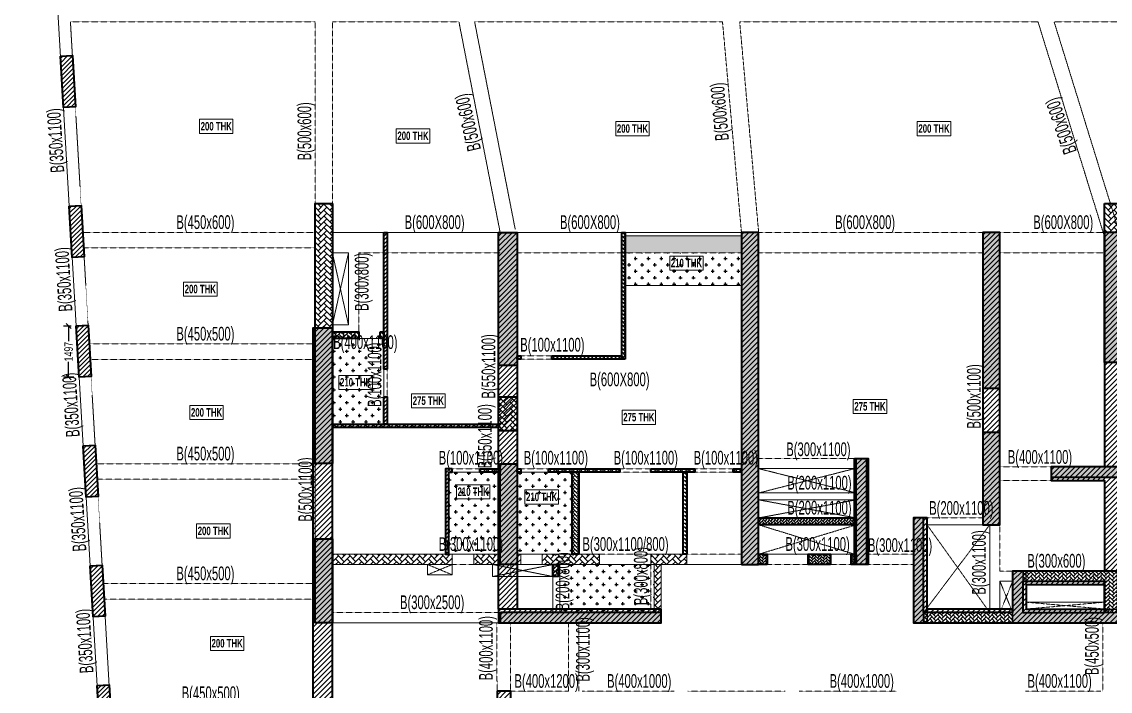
# Model space of a CAD drawing. Header units: millimetres. Extents: x 8 to 196387, y 9 to 58792.
# Drawn here: x 348 to 32142, y 19602 to 39153 of the extents above; entities that cross this region are included whole.
import ezdxf

# ---------------------------------------------------------------- set-up
doc = ezdxf.new("R2010")
doc.units = ezdxf.units.MM
doc.linetypes.add('HIDDEN', pattern=[0.375, 0.25, -0.125])
for name, color, linetype, lineweight in [('A-FLOR-IDEN', 11, 'Continuous', 9), ('A-HIDD-ABVE', 8, 'HIDDEN', 20), ('S-BEAM', 7, 'Continuous', 18), ('S-BEAM-IDEN', 2, 'Continuous', 9), ('S-COL HATCH', 9, 'Continuous', 0), ('S-COLS', 5, 'Continuous', 35)]:
    doc.layers.add(name, color=color, linetype=linetype, lineweight=lineweight)
for name, color, linetype in [('changes', 7, 'Continuous'), ('S-CUTOUT', 1, 'Continuous'), ('SUNK SLAB', 8, 'Continuous')]:
    doc.layers.add(name, color=color, linetype=linetype)
doc.styles.add('SOBHA', font='swisscl.ttf')
doc.styles.add('Swis721 LtCn BT', font='swisscl.ttf', dxfattribs={"width": 0.9, "height": 233.355162})
doc.styles.add('Swis721 LtCn BT_B', font='', dxfattribs={"width": 0.9, "height": 246.918336})
doc.styles.get('Swis721 LtCn BT_B').set_extended_font_data('Swis721 LtCn BT', bold=True)
doc.dimstyles.new('S-100', dxfattribs={"dimscale": 100, "dimtxt": 2.5, "dimasz": 1.5, "dimexe": 1.5, "dimexo": 1.5, "dimgap": 0.1, "dimtad": 0, "dimdec": 0, "dimrnd": 0.0005, "dimzin": 0, "dimdsep": 46, "dimtxsty": 'SOBHA', "dimblk": 'OBLIQUE', "dimcen": 0.09, "dimclrd": 8, "dimclre": 8, "dimclrt": 6, "dimadec": 0, "dimazin": 0, "dimtfac": 1, "dimtdec": 0, "dimtofl": 0, "dimtmove": 0, "dimatfit": 3, "dimfxl": 1.5, "dimfxlon": 1, "dimtolj": 1, "dimtzin": 0, "dimlwd": -1, "dimlwe": -1, "dimarcsym": 0})
pattern_1 = [(45, (-31699446.87, 20890861.25), (-75.1300955, 75.1300955), [])]
pattern_2 = [(45, (-31802317.5, 20729084.55), (0, 169.7056275), [360, -120]), (135, (-31802232.65, 20729169.4), (1e-14, 169.7056275), [360, -120])]
pattern_3 = [(45, (-31802317.5, 20729084.55), (0, 113.13708499), [240, -80]), (135, (-31802260.93, 20729141.12), (9e-15, 113.13708499), [240, -80])]
pattern_4 = [(45, (-31235527.81, 20855355.09), (-66.29126074, 66.29126074), [])]
pattern_5 = [(0, (-31345267.23, 21127966.69), (187.5, 187.5), [93.75, -281.25]), (90, (-31345220.35, 21127919.81), (-187.5, 187.5), [93.75, -281.25])]
pattern_6 = [(45, (-31785600.74, 20745886.06), (0, 113.13708499), [240, -80]), (135, (-31785544.17, 20745942.63), (9e-15, 113.13708499), [240, -80])]

# ---------------------------------------------------------------- blocks, each defined once
blk = doc.blocks.new('A$Cd226b1b4')
at = {"layer": 'S-COL HATCH', "transparency": 33554687}
h = blk.add_hatch(dxfattribs=at)
h.set_pattern_fill('ANSI31', color=256, scale=850)
h.set_pattern_definition(pattern_1)
h.paths.add_polyline_path([(5425, 10925), (5425, 10525), (10175, 10525), (10175, 10925)])
h.paths.add_polyline_path([(5425, 10925), (5975, 10925), (5975, 21925), (5425, 21925)])
h = blk.add_hatch(dxfattribs=at)
h.set_pattern_fill('ANSI31', color=256, scale=850)
h.set_pattern_definition(pattern_1)
h.paths.add_polyline_path([(12525, 12225), (13025, 12225), (13025, 21925), (12525, 21925)])
h = blk.add_hatch(dxfattribs=at)
h.set_pattern_fill('ANSI31', color=256, scale=850)
h.set_pattern_definition(pattern_1)
h.paths.add_polyline_path([(19575, 13385), (20075, 13385), (20075, 21925), (19575, 21925)])
h = blk.add_hatch(dxfattribs=at)
h.set_pattern_fill('ANSI31', color=256, scale=850)
h.set_pattern_definition(pattern_1)
h.paths.add_polyline_path([(23525, 21925), (23125, 21925), (23125, 15075), (21575, 15075), (21575, 14675), (23125, 14675), (23125, 12035), (23525, 12035)])
h = blk.add_hatch(dxfattribs=at)
h.set_pattern_fill('ANSI31', color=256, scale=850)
h.set_pattern_definition(pattern_1)
h.paths.add_polyline_path([(5785, 7625), (5785, 8525), (5385, 8525), (5385, 8025), (575, 8025), (575, 19125), (0, 19129), (0, 7625)])
h = blk.add_hatch(dxfattribs=at)
h.set_pattern_fill('ANSI31', color=256, scale=850)
h.set_pattern_definition(pattern_1)
h.paths.add_polyline_path([(15825, 12225), (16225, 12225), (16225, 15325), (15825, 15325)])
h = blk.add_hatch(dxfattribs=at)
h.set_pattern_fill('ANSI31', color=256, scale=850)
h.set_pattern_definition(pattern_1)
h.paths.add_polyline_path([(17945, 13585), (17545, 13585), (17545, 10525), (17945, 10525), (17945, 10925)])
h = blk.add_hatch(dxfattribs=at)
h.set_pattern_fill('ANSI31', color=256, scale=850)
h.set_pattern_definition(pattern_1)
h.paths.add_polyline_path([(23525, 10525), (23525, 10925), (23125, 10925), (20845, 10925), (20845, 11635), (20845, 12035), (20445, 12035), (20445, 10925), (20445, 10525)])
h = blk.add_hatch(dxfattribs=at)
h.set_pattern_fill('ANSI31', color=256, scale=850)
h.set_pattern_definition([(45, (-31791544.17, 20890558.58), (-75.1300955, 75.1300955), [])])
h.paths.add_polyline_path([(20845, 11734), (23125, 11734), (23125, 11634), (20845, 11634)])
h = blk.add_hatch(dxfattribs=at)
h.set_pattern_fill('ANSI31', color=256, scale=850)
h.set_pattern_definition([(45, (-31794444.17, 20889749.36), (-75.1300955, 75.1300955), [])])
h.paths.add_polyline_path([(17945, 10925), (20445, 10925), (20445, 10824), (17945, 10824)])
at = {"layer": 'changes'}
for p, q in [((20845, 11635), (20845, 12035)), ((23125, 12035), (23525, 12035)), ((17945, 10925), (17945, 10525)), ((20445, 10925), (20445, 10525)), ((23125, 10925), (23525, 10925))]:
    blk.add_line(p, q, dxfattribs=at)
at = {"layer": 'S-COLS', "elevation": 0}
for points in [[(5425, 10925), (5425, 21925), (5975, 21925), (5975, 10925), (5425, 10925)], [(23525, 10525), (23525, 21925), (23125, 21925), (23125, 15075), (21575, 15075), (21575, 14675), (23125, 14675), (23125, 12035), (20445, 12035), (20445, 10925), (17945, 10925), (17945, 13585), (17545, 13585), (17545, 10525), (23525, 10525)]]:
    blk.add_lwpolyline(points, dxfattribs=at)
for points in [[(12525, 12225), (13025, 12225), (13025, 21925), (12525, 21925)], [(19575, 13385), (20075, 13385), (20075, 21925), (19575, 21925)], [(0, 7629), (5785, 7625), (5785, 8525), (5385, 8525), (5385, 8025), (575, 8025), (575, 19125), (0, 19129)], [(15825, 15325), (16225, 15325), (16225, 12225), (15825, 12225)], [(23125, 11635), (20845, 11635), (20845, 10925), (23125, 10925)], [(10175, 10925), (5425, 10925), (5425, 10525), (10175, 10525)]]:
    blk.add_lwpolyline(points, close=True, dxfattribs=at)
blk = doc.blocks.new('A$Cbe320e20')
at = {"layer": 'S-COL HATCH'}
h = blk.add_hatch(dxfattribs=at)
h.set_pattern_fill('AR-HBONE', color=256, scale=30)
h.set_pattern_definition(pattern_2)
h.paths.add_polyline_path([(-7796, 17040), (-7296, 17040), (-7296, 13401), (-7796, 13401)])
h = blk.add_hatch(dxfattribs=at)
h.set_pattern_fill('AR-HBONE', color=256, scale=30)
h.set_pattern_definition(pattern_2)
h.paths.add_polyline_path([(15654, 17040), (15254, 17040), (15254, 16206), (15254, 16206), (15654, 16206)])
at = {"layer": 'S-COL HATCH', "transparency": 33554687}
h = blk.add_hatch(color=256, dxfattribs=at)
h.dxf.hatch_style = 1
h.paths.add_polyline_path([(-1896, 16200), (-2446, 16200), (-2446, 12310), (-1896, 12310)])
h = blk.add_hatch(color=256, dxfattribs=at)
h.dxf.hatch_style = 1
h.paths.add_polyline_path([(4654, 6500), (5154, 6500), (5154, 16200), (4654, 16200)])
h = blk.add_hatch(color=256, dxfattribs=at)
h.dxf.hatch_style = 1
h.paths.add_polyline_path([(11704, 11650), (12204, 11650), (12204, 16200), (11704, 16200)])
h = blk.add_hatch(color=256, dxfattribs=at)
h.dxf.hatch_style = 1
h.paths.add_polyline_path([(15254, 16206), (15654, 16206), (15654, 12400), (15254, 12400)])
h = blk.add_hatch(color=256, dxfattribs=at)
h.dxf.hatch_style = 1
h.paths.add_polyline_path([(-7296, 13401), (-7796, 13401), (-7796, 9451), (-7296, 9451)])
at = {"layer": 'S-COL HATCH'}
h = blk.add_hatch(dxfattribs=at)
h.set_pattern_fill('AR-HBONE', color=256, scale=30)
h.set_pattern_definition(pattern_2)
h.paths.add_polyline_path([(-1896, 11400), (-2446, 11400), (-2446, 10410), (-1896, 10410)])
at = {"layer": 'S-COL HATCH', "transparency": 33554687}
h = blk.add_hatch(color=256, dxfattribs=at)
h.dxf.hatch_style = 1
h.paths.add_polyline_path([(12204, 10360), (11704, 10360), (11704, 7660), (12204, 7660)])
h = blk.add_hatch(color=256, dxfattribs=at)
h.dxf.hatch_style = 1
h.paths.add_polyline_path([(8304, 6500), (8304, 9600), (8004, 9600), (8004, 6500)])
h = blk.add_hatch(color=256, dxfattribs=at)
h.dxf.hatch_style = 1
h.paths.add_polyline_path([(-1896, 9200), (-1896, 9200), (-1896, 9300), (-1896, 9440), (-2396, 9440), (-2396, 6500), (-1896, 6500)])
h = blk.add_hatch(color=256, dxfattribs=at)
h.dxf.hatch_style = 1
h.paths.add_polyline_path([(15654, 9350), (13704, 9350), (13704, 9050), (15654, 9050)])
at = {"layer": 'S-COL HATCH'}
h = blk.add_hatch(dxfattribs=at)
h.set_pattern_fill('AR-HBONE', color=256, scale=15)
h.set_pattern_definition([(45, (-31365336.03, 20949949.553), (0, 84.85281374), [180, -60]), (135, (-31365293.6, 20949991.98), (7e-15, 84.85281374), [180, -60])])
h.paths.add_polyline_path([(5154, 7860), (5154, 7660), (8004, 7660), (8004, 7860)])
at = {"layer": 'S-COL HATCH', "transparency": 33554687}
h = blk.add_hatch(color=256, dxfattribs=at)
h.dxf.hatch_style = 1
h.paths.add_polyline_path([(9974, 7860), (9674, 7860), (9674, 4800), (9974, 4800), (9974, 5100)])
h = blk.add_hatch(color=256, dxfattribs=at)
h.dxf.hatch_style = 1
h.paths.add_polyline_path([(-7796, 4800), (-7296, 4800), (-7296, 7251), (-7796, 7251)])
at = {"layer": 'S-COL HATCH'}
h = blk.add_hatch(dxfattribs=at)
h.set_pattern_fill('AR-HBONE', color=256, scale=30)
h.set_pattern_definition(pattern_2)
h.paths.add_polyline_path([(-3786, 6799), (-7294, 6799), (-7294, 6501), (-3786, 6501)])
h = blk.add_hatch(dxfattribs=at)
h.set_pattern_fill('AR-HBONE', color=256, scale=30)
h.set_pattern_definition(pattern_2)
h.paths.add_polyline_path([(-2396, 6799), (-3166, 6799), (-3166, 6499), (-2615, 6499), (-2615, 6500), (-2396, 6500)])
h = blk.add_hatch(dxfattribs=at)
h.set_pattern_fill('AR-HBONE', color=256, scale=30)
h.set_pattern_definition(pattern_2)
h.paths.add_polyline_path([(-1795, 6800), (-1896, 6800), (-1896, 6500), (-1795, 6500)])
h = blk.add_hatch(dxfattribs=at)
h.set_pattern_fill('AR-HBONE', color=256, scale=30)
h.set_pattern_definition(pattern_2)
h.paths.add_polyline_path([(504, 6800), (-1165, 6800), (-1165, 6500), (504, 6500)])
h = blk.add_hatch(dxfattribs=at)
h.set_pattern_fill('AR-HBONE', color=256, scale=30)
h.set_pattern_definition(pattern_2)
h.paths.add_polyline_path([(2004, 6800), (2004, 6500), (3054, 6500), (3054, 6800)])
h = blk.add_hatch(dxfattribs=at)
h.set_pattern_fill('AR-HBONE', color=256, scale=15)
h.set_pattern_definition([(45, (-31367286.02, 20948789.55), (0, 84.85281374), [180, -60]), (135, (-31367243.596, 20948831.98), (7e-15, 84.85281374), [180, -60])])
h.paths.add_polyline_path([(5154, 6800), (5154, 6500), (5404, 6500), (5404, 6800)])
h = blk.add_hatch(dxfattribs=at)
h.set_pattern_fill('AR-HBONE', color=256, scale=15)
h.set_pattern_definition([(45, (-31365336.03, 20948789.553), (0, 84.85281374), [180, -60]), (135, (-31365293.6, 20948831.98), (7e-15, 84.85281374), [180, -60])])
h.paths.add_polyline_path([(6604, 6800), (6604, 6500), (7254, 6500), (7254, 6800)])
h = blk.add_hatch(dxfattribs=at)
h.set_pattern_fill('AR-HBONE', color=256, scale=15)
h.set_pattern_definition([(45, (-31364586.025, 20948789.55), (0, 84.85281374), [180, -60]), (135, (-31364543.6, 20948831.98), (7e-15, 84.85281374), [180, -60])])
h.paths.add_polyline_path([(7854, 6800), (7854, 6500), (8004, 6500), (8004, 6800)])
h = blk.add_hatch(dxfattribs=at)
h.set_pattern_fill('AR-HBONE', color=256, scale=20)
h.set_pattern_definition([(45, (-31797377.5, 20724184.55), (0, 113.13708499), [240, -80]), (135, (-31797320.93, 20724241.12), (9e-15, 113.13708499), [240, -80])])
h.paths.add_polyline_path([(-696, 6150), (-696, 6500), (-856, 6500), (-856, 6150)])
h = blk.add_hatch(dxfattribs=at)
h.set_pattern_fill('AR-HBONE', color=256, scale=30)
h.set_pattern_definition(pattern_2)
h.paths.add_polyline_path([(2304, 6500), (2104, 6500), (2104, 5100), (2304, 5100)])
at = {"layer": 'S-COL HATCH', "transparency": 33554687}
h = blk.add_hatch(color=256, dxfattribs=at)
h.dxf.hatch_style = 1
h.paths.add_polyline_path([(12574, 6310), (12874, 6310), (12874, 5100), (15654, 5100), (15654, 4800), (12574, 4800)])
at = {"layer": 'S-COL HATCH'}
h = blk.add_hatch(dxfattribs=at)
h.set_pattern_fill('AR-HBONE', color=256, scale=20)
h.set_pattern_definition(pattern_3)
h.paths.add_polyline_path([(15254, 6010), (15254, 5100), (15254, 5100), (15254, 5100), (15654, 5100), (15654, 6310), (12874, 6310), (12874, 6010), (12874, 6010)])
at = {"layer": 'S-COL HATCH', "transparency": 33554687}
h = blk.add_hatch(color=256, dxfattribs=at)
h.dxf.hatch_style = 1
h.paths.add_polyline_path([(2304, 5100), (2104, 5100), (-2086, 5100), (-2086, 4800), (2304, 4800)])
h.paths.add_polyline_path([(-2086, 5100), (-2385, 5100), (-2385, 4800), (-2086, 4800)])
at = {"layer": 'S-COL HATCH'}
h = blk.add_hatch(dxfattribs=at)
h.set_pattern_fill('AR-HBONE', color=256, scale=20)
h.set_pattern_definition(pattern_3)
h.paths.add_polyline_path([(12574, 5100), (9974, 5100), (9974, 4800), (12574, 4800)])
at = {"layer": 'changes'}
blk.add_line((15254, 16206), (15654, 16206), dxfattribs=at)
blk.add_lwpolyline([(12574, 6310), (12874, 6310), (12874, 5100), (15654, 5100), (15654, 4800), (12574, 4800)], close=True, dxfattribs=at)
at = {"layer": 'S-BEAM', "color": 5}
for points in [[(-3796, 6801), (-7294, 6801), (-7294, 6501), (-3796, 6501)], [(-1896, 6800), (-1795, 6800), (-1795, 6500), (-1896, 6500)], [(-1165, 6800), (504, 6800), (504, 6500), (-1165, 6500)]]:
    blk.add_lwpolyline(points, close=True, dxfattribs=at)
at = {"layer": 'S-BEAM', "color": 5, "elevation": 0}
for points in [[(-3166, 6800), (-2396, 6800), (-2396, 6499), (-3166, 6499)], [(2004, 6800), (3054, 6800), (3054, 6500), (2004, 6500)], [(2104, 6500), (2304, 6500), (2304, 5100), (2104, 5100)]]:
    blk.add_lwpolyline(points, close=True, dxfattribs=at)
at = {"layer": 'S-COL HATCH'}
blk.add_line((12874, 6010), (12874, 6310), dxfattribs=at)
at = {"layer": 'S-COLS'}
for p, q in [((-7296, 17040), (-7296, 17040)), ((-7296, 13401), (-7796, 13401)), ((-2385, 4800), (-2385, 5100)), ((9974, 5100), (9974, 4800))]:
    blk.add_line(p, q, dxfattribs=at)
for points in [[(-7296, 17040), (-7296, 9451), (-7796, 9451), (-7796, 17040)], [(15254, 17040), (15654, 17040), (15654, 12400), (15254, 12400)], [(-2446, 16200), (-1896, 16200), (-1896, 12310), (-2446, 12310)], [(11704, 11650), (12204, 11650), (12204, 16200), (11704, 16200)], [(-2446, 11400), (-1896, 11400), (-1896, 10410), (-2446, 10410)], [(11704, 10360), (11704, 7660), (12204, 7660), (12204, 10360)], [(15654, 9350), (13704, 9350), (13704, 9050), (15654, 9050)], [(9674, 7860), (9674, 4800), (15654, 4800), (15654, 6310), (12574, 6310), (12574, 5100), (9974, 5100), (9974, 7860), (9674, 7860)], [(-7796, 7251), (-7296, 7251), (-7296, 4800), (-7796, 4800)], [(15254, 6010), (12874, 6010), (12874, 5100), (15254, 5100)]]:
    blk.add_lwpolyline(points, close=True, dxfattribs=at)
at = {"layer": 'S-COLS', "elevation": 0}
for points in [[(4654, 6500), (5154, 6500), (5154, 16200), (4654, 16200)], [(8004, 9600), (8304, 9600), (8304, 6500), (8004, 6500)], [(8004, 7660), (5154, 7660), (5154, 7860), (8004, 7860)], [(5404, 6500), (5154, 6500), (5154, 6800), (5404, 6800)], [(7254, 6500), (6604, 6500), (6604, 6800), (7254, 6800)], [(8004, 6500), (7854, 6500), (7854, 6800), (8004, 6800)], [(-856, 6500), (-696, 6500), (-696, 6150), (-856, 6150)]]:
    blk.add_lwpolyline(points, close=True, dxfattribs=at)
at = {"layer": 'S-COLS'}
blk.add_lwpolyline([(-2396, 6500), (-2396, 9440), (-1896, 9440), (-1896, 6500), (-2446, 6500)], dxfattribs=at)
at = {"layer": 'S-COLS', "elevation": 0}
blk.add_lwpolyline([(-2385, 4800), (2304, 4800), (2304, 5100), (-2385, 5100)], dxfattribs=at)
at = {"layer": 'S-CUTOUT', "const_width": 10}
blk.add_lwpolyline([(14729, 6310), (15329, 6310), (15329, 6010), (14729, 6010)], close=True, dxfattribs=at)
for points in [[(14729, 6310), (15329, 6010)], [(15329, 6310), (14729, 6010)]]:
    blk.add_lwpolyline(points, dxfattribs=at)
blk = doc.blocks.new('A$Cd8a5d3b5')
at = {"layer": 'S-COL HATCH', "transparency": 33554687}
h = blk.add_hatch(dxfattribs=at)
h.set_pattern_fill('ANSI31', color=256, scale=750)
h.set_pattern_definition(pattern_4)
h.paths.add_polyline_path([(-15239, 21348), (-15152, 19851), (-14802, 19871), (-14890, 21369)])
h = blk.add_hatch(dxfattribs=at)
h.set_pattern_fill('ANSI31', color=256, scale=750)
h.set_pattern_definition(pattern_4)
h.paths.add_polyline_path([(-14983, 16966), (-14896, 15469), (-14547, 15489), (-14634, 16986)])
h = blk.add_hatch(dxfattribs=at)
h.set_pattern_fill('ANSI31', color=256, scale=750)
h.set_pattern_definition(pattern_4)
h.paths.add_polyline_path([(-14779, 13466), (-14692, 11969), (-14342, 11989), (-14430, 13486)])
h = blk.add_hatch(dxfattribs=at)
h.set_pattern_fill('ANSI31', color=256, scale=750)
h.set_pattern_definition(pattern_4)
h.paths.add_polyline_path([(-14575, 9966), (-14488, 8469), (-14138, 8489), (-14226, 9986)])
h = blk.add_hatch(dxfattribs=at)
h.set_pattern_fill('ANSI31', color=256, scale=750)
h.set_pattern_definition(pattern_4)
h.paths.add_polyline_path([(-14371, 6466), (-14283, 4969), (-13934, 4989), (-14021, 6486)])
h = blk.add_hatch(dxfattribs=at)
h.set_pattern_fill('ANSI31', color=256, scale=750)
h.set_pattern_definition(pattern_4)
h.paths.add_polyline_path([(-14166, 2964), (-14079, 1466), (-13730, 1486), (-13817, 2984)])
at = {"layer": 'S-COLS', "elevation": 0}
for points in [[(-15239, 21348), (-14890, 21369), (-14802, 19871), (-15152, 19851)], [(-14983, 16966), (-14634, 16986), (-14547, 15489), (-14896, 15469)], [(-14779, 13466), (-14430, 13486), (-14342, 11989), (-14692, 11969)], [(-14575, 9966), (-14226, 9986), (-14138, 8489), (-14488, 8469)], [(-14371, 6466), (-14021, 6486), (-13934, 4989), (-14283, 4969)], [(-14166, 2964), (-13817, 2984), (-13730, 1486), (-14079, 1466)]]:
    blk.add_lwpolyline(points, close=True, dxfattribs=at)
blk = doc.blocks.new('_OBLIQUE')
at = {"color": 0, "linetype": 'ByBlock'}
blk.add_line((-0.5, -0.5), (0.5, 0.5), dxfattribs=at)
blk = doc.blocks.new('*D16')
at = {"layer": 'changes', "color": 8, "transparency": 16777216}
for p, q in [((1788, 30268), (1566, 30268)), ((1716, 30268), (1716, 29822)), ((1716, 28771), (1716, 29217)), ((1866, 28771), (1566, 28771))]:
    blk.add_line(p, q, dxfattribs=at)
at = {"layer": 'changes', "color": 8, "transparency": 16777216, "xscale": 150, "yscale": 150, "zscale": 150}
for p, rotation in [((1716, 30268), 90), ((1716, 28771), 270)]:
    blk.add_blockref('_OBLIQUE', p, dxfattribs=dict(at, rotation=rotation))
at = {"layer": 'changes', "color": 6, "transparency": 16777216, "insert": (1716, 29520), "char_height": 250, "attachment_point": 5, "rotation": 90, "style": 'SOBHA'}
blk.add_mtext('\\A1;1497', dxfattribs=at)

msp = doc.modelspace()

# ---------------------------------------------------------------- hatches: boundary and pattern name
at = {"layer": 'S-COL HATCH'}
h = msp.add_hatch(dxfattribs=at)
h.set_pattern_fill('AR-HBONE', color=256, scale=20)
h.set_pattern_definition(pattern_6)
h.paths.add_polyline_path([(11021.1, 33001.5), (10921.1, 33001.5), (10921.1, 29011.5), (11021.1, 29011.5)])
h = msp.add_hatch(dxfattribs=at)
h.set_pattern_fill('AR-HBONE', color=256, scale=20)
h.set_pattern_definition(pattern_6)
h.paths.add_polyline_path([(17971.1, 33001.5), (17871.1, 33001.5), (17871.1, 29301.5), (17971.1, 29301.5)])
h = msp.add_hatch(dxfattribs=at)
h.set_pattern_fill('AR-HBONE', color=256, scale=20)
h.set_pattern_definition([(45, (-31787000.77, 20745886.08), (0, 113.13708499), [240, -80]), (135, (-31786944.2, 20745942.65), (9e-15, 113.13708499), [240, -80])])
h.paths.add_polyline_path([(9421.1, 30101.5), (9421.1, 29901.5), (10191.1, 29901.5), (10191.1, 30101.5)])
h = msp.add_hatch(dxfattribs=at)
h.set_pattern_fill('AR-HBONE', color=256, scale=20)
h.set_pattern_definition(pattern_6)
h.paths.add_polyline_path([(10821.1, 30101.5), (10821.1, 29901.5), (10921.1, 29901.5), (10921.1, 30101.5)])
h = msp.add_hatch(dxfattribs=at)
h.set_pattern_fill('AR-HBONE', color=256, scale=15)
h.set_pattern_definition([(45, (-31345267.147, 21127966.69), (0, 84.85281374), [180, -60]), (135, (-31345224.72, 21128009.115), (7e-15, 84.85281374), [180, -60])])
h.paths.add_polyline_path([(14921.1, 29401.5), (14821.1, 29401.5), (14821.1, 29301.5), (14921.1, 29301.5)])
h = msp.add_hatch(dxfattribs=at)
h.set_pattern_fill('AR-HBONE', color=256, scale=20)
h.set_pattern_definition(pattern_6)
h.paths.add_polyline_path([(17871.1, 29401.5), (15831.1, 29401.5), (15831.1, 29301.5), (17871.1, 29301.5)])
h = msp.add_hatch(dxfattribs=at)
h.set_pattern_fill('AR-HBONE', color=256, scale=20)
h.set_pattern_definition(pattern_6)
h.paths.add_polyline_path([(11021.1, 28201.5), (10921.1, 28201.5), (10921.1, 27401.5), (11021.1, 27401.5)])
h = msp.add_hatch(dxfattribs=at)
h.set_pattern_fill('AR-HBONE', color=256, scale=20)
h.set_pattern_definition(pattern_6)
h.paths.add_polyline_path([(14321.1, 27401.5), (9421.1, 27401.5), (9421.1, 27301.5), (14321.1, 27301.5)])
h = msp.add_hatch(dxfattribs=at)
h.set_pattern_fill('AR-HBONE', color=256, scale=20)
h.set_pattern_definition(pattern_6)
h.paths.add_polyline_path([(12821.1, 26001.5), (12921.1, 26001.5), (12921.1, 26101.5), (12721.1, 26101.5), (12721.1, 23602.6), (12821.1, 23602.6)])
h = msp.add_hatch(dxfattribs=at)
h.set_pattern_fill('AR-HBONE', color=256, scale=20)
h.set_pattern_definition(pattern_6)
h.paths.add_polyline_path([(14321.1, 26101.5), (13731.1, 26101.5), (13731.1, 26001.5), (14321.1, 26001.5)])
h = msp.add_hatch(dxfattribs=at)
h.set_pattern_fill('AR-HBONE', color=256, scale=20)
h.set_pattern_definition(pattern_6)
h.paths.add_polyline_path([(17821.1, 26001.5), (17821.1, 26101.5), (15731.1, 26101.5), (15731.1, 26001.5)])
h = msp.add_hatch(dxfattribs=at)
h.set_pattern_fill('AR-HBONE', color=256, scale=20)
h.set_pattern_definition(pattern_6)
h.paths.add_polyline_path([(20011.1, 26101.5), (18721.1, 26101.5), (18721.1, 26001.5), (20011.1, 26001.5)])
h = msp.add_hatch(dxfattribs=at)
h.set_pattern_fill('AR-HBONE', color=256, scale=20)
h.set_pattern_definition(pattern_6)
h.paths.add_polyline_path([(21371.1, 26101.5), (21131.1, 26101.5), (21131.1, 26001.5), (21371.1, 26001.5)])
h = msp.add_hatch(dxfattribs=at)
h.set_pattern_fill('AR-HBONE', color=256, scale=20)
h.set_pattern_definition(pattern_6)
h.paths.add_polyline_path([(16421.5, 23601.5), (16621.1, 23601.5), (16621.1, 26001.5), (16421.5, 26001.5)])
h = msp.add_hatch(dxfattribs=at)
h.set_pattern_fill('AR-HBONE', color=256, scale=20)
h.set_pattern_definition(pattern_6)
h.paths.add_polyline_path([(19771.1, 26001.5), (19671.1, 26001.5), (19671.1, 23601.5), (19771.1, 23601.5)])
at = {"layer": 'SUNK SLAB'}
h = msp.add_hatch(dxfattribs=at)
h.set_pattern_fill('CROSS', color=8, scale=750, style=0)
h.set_pattern_definition([(0, (-31785598.12, 20900826.38), (187.5, 187.5), [93.75, -281.25]), (90, (-31785551.25, 20900779.5), (-187.5, 187.5), [93.75, -281.25])])
h.paths.add_polyline_path([(21371, 32901.5), (17971.1, 32901.5), (17971.1, 32401.5), (21371, 32401.5)])
h.paths.add_polyline_path([(52971.9, 32902.3), (49571.9, 32902.3), (49571.9, 32401.5), (52971.9, 32401.5)])
h = msp.add_hatch(dxfattribs=at)
h.set_pattern_fill('CROSS', color=8, scale=750, style=0)
h.set_pattern_definition([(0, (-31345267.23, 21127866.69), (187.5, 187.5), [93.75, -281.25]), (90, (-31345220.35, 21127819.81), (-187.5, 187.5), [93.75, -281.25])])
h.paths.add_polyline_path([(21371, 31451.5), (21371, 32401.5), (17971, 32401.5), (17971, 31451.5)])
h = msp.add_hatch(dxfattribs=at)
h.set_pattern_fill('CROSS', color=8, scale=750, style=0)
h.set_pattern_definition(pattern_5)
h.paths.add_polyline_path([(9421, 27401.5), (10921, 27401.5), (10921, 29901.5), (9421, 29901.5)])
h = msp.add_hatch(dxfattribs=at)
h.set_pattern_fill('CROSS', color=8, scale=750, style=0)
h.set_pattern_definition(pattern_5)
h.paths.add_polyline_path([(14321, 26001.5), (12821, 26001.5), (12821, 23601.5), (14321, 23601.5)])
h = msp.add_hatch(dxfattribs=at)
h.set_pattern_fill('CROSS', color=8, scale=750, style=0)
h.set_pattern_definition(pattern_5)
h.paths.add_polyline_path([(16421.5, 26001.5), (14821, 26001.5), (14821, 23601.5), (16421.5, 23601.5)])
h = msp.add_hatch(dxfattribs=at)
h.set_pattern_fill('CROSS', color=8, scale=750, style=0)
h.set_pattern_definition([(0, (-31345267.23, 21127533.38), (187.5, 187.5), [93.75, -281.25]), (90, (-31345220.35, 21127486.5), (-187.5, 187.5), [93.75, -281.25])])
h.paths.add_polyline_path([(16061, 23301.5), (16061, 21901.5), (18821, 21901.5), (18821, 23301.5)])
h.paths.add_polyline_path([(16487.7, 21903.3), (16487.7, 23176.5), (15960.5, 23176.5), (15960.5, 21903.3)], flags=9)

# ---------------------------------------------------------------- linework, layer by layer
at = {"layer": 'A-FLOR-IDEN', "color": 8, "flags": 128}
for points in [[(6518, 36304.1), (6518, 35892.3), (5540.5, 35892.3), (5540.5, 36304.1)], [(6518, 36304.1), (6518, 35892.3), (5540.5, 35892.3), (5540.5, 36304.1)], [(12265, 36024.1), (12265, 35612.3), (11287.5, 35612.3), (11287.5, 36024.1)], [(12265, 36024.1), (12265, 35612.3), (11287.5, 35612.3), (11287.5, 36024.1)], [(18676, 36237.1), (18676, 35825.3), (17698.5, 35825.3), (17698.5, 36237.1)], [(18676, 36237.1), (18676, 35825.3), (17698.5, 35825.3), (17698.5, 36237.1)], [(27483.5, 36237.1), (27483.5, 35825.3), (26506, 35825.3), (26506, 36237.1)], [(27483.5, 36237.1), (27483.5, 35825.3), (26506, 35825.3), (26506, 36237.1)]]:
    msp.add_lwpolyline(points, close=True, dxfattribs=at)
at = {"layer": 'A-FLOR-IDEN', "color": 8, "elevation": 0, "flags": 128}
for points in [[(19273.6, 32310), (19273.6, 31898.1), (20251.1, 31898.1), (20251.1, 32310)], [(6052.1, 31549.5), (6052.1, 31137.7), (5074.6, 31137.7), (5074.6, 31549.5)], [(9611.1, 28826.5), (9611.1, 28414.6), (10588.6, 28414.6), (10588.6, 28826.5)], [(11735, 28289.1), (11735, 27877.2), (12712.5, 27877.2), (12712.5, 28289.1)], [(24634.8, 28123.3), (24634.8, 27711.5), (25612.3, 27711.5), (25612.3, 28123.3)], [(6234.6, 27946.8), (6234.6, 27535), (5257.1, 27535), (5257.1, 27946.8)], [(17884.1, 27807.5), (17884.1, 27395.7), (18861.6, 27395.7), (18861.6, 27807.5)], [(13044.5, 25629.9), (13044.5, 25218.1), (14022, 25218.1), (14022, 25629.9)], [(15045.4, 25479.9), (15045.4, 25068.1), (16022.9, 25068.1), (16022.9, 25479.9)], [(6432.1, 24486.9), (6432.1, 24075.1), (5454.6, 24075.1), (5454.6, 24486.9)], [(6835.6, 21204.9), (6835.6, 20793.1), (5858.1, 20793.1), (5858.1, 21204.9)]]:
    msp.add_lwpolyline(points, close=True, dxfattribs=at)
at = {"layer": 'A-HIDD-ABVE', "linetype": 'HIDDEN'}
for p, q in [((9891, 32401.5), (9421, 30301.5)), ((9891, 30301.5), (9421.1, 32401.5)), ((21871.1, 26102.3, 0), (24721.1, 25392.3)), ((21871.1, 25392.3, 0), (24671, 26102.3, 0)), ((24721, 26102.3), (24721.1, 26102.3)), ((21871, 25192.3, 0), (24721.1, 24662.3)), ((21871, 24662.3, 0), (24721, 25192.3)), ((21871, 23602.3, 0), (24721.1, 24462.3)), ((21871.1, 24462.3, 0), (24671, 23602.3, 0)), ((26691, 21902.3), (28621, 24462.3)), ((26791, 24462.3), (28621, 21902.3)), ((12197.7, 23002.6), (12921, 23302.6)), ((12921, 23002.6), (12197.7, 23302.6)), ((15861, 22951.5), (14101.5, 23302.6)), ((14101.5, 22951.5), (15861, 23301.5)), ((28921, 22812.3), (29291, 21902.3)), ((28921, 21902.3), (29291, 22812.3)), ((29691, 22202.5), (31971, 22002.3)), ((29691, 22002.3), (31971, 22202.5))]:
    msp.add_line(p, q, dxfattribs=at)
at = {"layer": 'S-BEAM', "linetype": 'HIDDEN'}
for p, q in [((1769.4, 39152.3), (8921, 39152.3)), ((8921, 33002.3), (8921, 39152.3)), ((9421, 39152.3), (13116.9, 39152.3)), ((9421, 33002.3), (9421, 39152.3)), ((14321, 33002.3), (13116.9, 39152.3, 0)), ((14762.7, 33088.8), (13575.2, 39153.5, 0)), ((20816, 39152.3), (13575.4, 39152.3)), ((20816, 39152.3, 0), (21372, 32979.9, 0)), ((21317.9, 39153.5, 0), (21870, 33024.7, 0)), ((21318, 39152.3), (30031.7, 39152.3)), ((30031.7, 39152.3, 0), (31956.1, 32935.8)), ((37815.4, 39152.3), (30502.8, 39152.3)), ((30502.8, 39152.3, 0), (32386, 33068.8)), ((2128.2, 33002.3), (8921, 33002.3)), ((28421, 33002.3), (21871, 33002.3, 0)), ((28921.1, 33002.3), (31943.8, 33002.3)), ((2154.5, 32552.3, 0), (2318.3, 29744.7, 0)), ((2154.9, 32552.3), (8921, 32552.3)), ((8921, 30301.5), (8921, 32251.5)), ((9421, 30301.5), (9421, 32251.5)), ((10191, 32401.5), (14321, 32401.5)), ((10191, 29901.5), (10191, 32401.5)), ((14821, 32401.5), (21371, 32401.5, 0)), ((28421, 32402.3), (21871, 32402.3)), ((28921.1, 32402.3), (31971, 32402.3)), ((10191.1, 30301.5), (10191.1, 30301.5)), ((2318.7, 29744.7), (8921, 29744.7)), ((2345, 29294.7), (8906.7, 29294.7)), ((14271, 29111.5), (14271, 28201.5)), ((14821, 29111.5), (14821, 28201.5)), ((14271, 27211.5), (14271, 26301.5)), ((14821, 27211.5), (14821, 26301.5)), ((24671, 26402.3, 0), (21871, 26402.3, 0)), ((2522.9, 26244.7), (8921, 26244.7)), ((9421, 26252), (9421, 24052)), ((30421, 26152.3), (28921, 26152.3)), ((2549.2, 25794.7), (8906.7, 25794.7)), ((30421, 25752.3), (28921, 25752.3)), ((26791, 24662.3), (28421, 24662.3)), ((28921, 24462.3), (28921, 23112.3)), ((9421, 23601), (14321, 23601)), ((14821, 23601.5), (21371, 23601.5, 0)), ((25071, 23602.3), (26391, 23602.3)), ((25071, 23602.3), (26391, 23602.3)), ((9421, 23302.6), (14321, 23300.4)), ((14631.1, 23301.5), (14631.1, 22951.5)), ((18721, 23301.5, 0), (18721, 21901.5, 0)), ((19021, 23302.3), (24671, 23302.3)), ((19021, 23301.5, 0), (19021, 21901.5, 0)), ((25071, 23302.3), (26391, 23302.3)), ((28921, 23112.3), (29291, 23112.3)), ((2727.1, 22744.7), (8921, 22744.7)), ((2753.4, 22294.7), (8906.7, 22294.7)), ((9421.1, 21901.5), (14331.4, 21901.5, 0)), ((14221, 21602.3, 0), (14231, 19602.3)), ((14621, 21602.3), (14621, 19602.3)), ((16316.7, 19602.3), (16316.7, 21602.3, 0)), ((16616.7, 19602.3), (16616.7, 21602.3, 0)), ((31921, 21602.3), (31921, 19602.3)), ((14621, 19602.3), (16316.7, 19602.3)), ((16716.7, 19602.3), (19401, 19602.3)), ((19801, 19602.3), (22651, 19602.3)), ((23051, 19602.3), (25901, 19602.3)), ((29671.1, 19602.3), (31871, 19602.3))]:
    msp.add_line(p, q, dxfattribs=at)
at = {"layer": 'S-BEAM'}
for p, q in [((9421, 33001.5), (14821, 33001.5)), ((14821, 33001.5), (21371, 33001.5, 0)), ((9421, 32401.5), (9891, 32401.5)), ((9891, 30301.5), (9891, 32401.5)), ((9421, 30301.5), (9891, 30301.5)), ((8921, 26252), (8921, 24052)), ((24671, 26102.3, 0), (21871, 26102.3, 0)), ((24721, 26102.3, 0), (24721, 26102.3, 0)), ((21871.1, 25392.3), (24721.1, 25392.3)), ((21871.1, 25192.3), (24721.1, 25192.3)), ((21871.1, 24662.3, 0), (24721.1, 24662.3, 0)), ((21871.1, 24462.3, 0), (24721.1, 24462.3)), ((26791, 24462.3), (28421, 24462.3)), ((28621, 24462.3), (28621, 21902.3)), ((21871, 23602.3, 0), (24671, 23602.3, 0)), ((14821, 23301.5), (15861, 23301.5)), ((15861, 23301.5), (15861, 21901.5)), ((16061, 23301.5), (18721, 23301.5)), ((16061, 23301.5), (16061, 21901.5)), ((19021, 23301.5), (21371, 23301.5, 0)), ((28921, 22812.3), (28921, 21902.3)), ((28921, 22812.3), (29291, 22812.3)), ((9421.1, 21601.5, 0), (14319.4, 21601.5, 0))]:
    msp.add_line(p, q, dxfattribs=at)
at = {"layer": 'S-BEAM', "ltscale": 250000, "elevation": 0}
msp.add_lwpolyline([(14532.5, 57779.9, 0.0885223), (348.2, 57502.7), (3543.9, 2728.3)], format="xyb", dxfattribs=at)
at = {"layer": 'S-BEAM', "linetype": 'HIDDEN', "elevation": 0}
for points in [[(1769.4, 39152.3), (2128.2, 33002.3)], [(2344.5, 29294.7), (2522.5, 26244.7)], [(2548.7, 25794.7), (2726.7, 22744.7)]]:
    msp.add_lwpolyline(points, dxfattribs=at)
at = {"layer": 'S-BEAM', "elevation": 0}
for points in [[(17971, 32901.5), (21371, 32901.5), (21371, 31451.5), (17971, 31451.5)], [(9421, 29901.5), (10921, 29901.5), (10921, 27401.5), (9421, 27401.5)], [(12821, 26001.5), (14321, 26001.5), (14321, 23601.5), (12821, 23601.5)], [(14821, 26001.5), (16421.5, 26001.5), (16421.5, 23601.5), (14821, 23601.5)], [(12197.7, 23302.6), (12921, 23302.6), (12921, 23002.6), (12197.7, 23002.6)], [(14101.5, 23301.5), (15861, 23301.5), (15861, 22951.5), (14101.5, 22951.5)], [(31971, 22002.3), (29691, 22002.3), (29691, 22202.5), (31971, 22202.5)]]:
    msp.add_lwpolyline(points, close=True, dxfattribs=at)
for points in [[(10191, 30301.5), (10191, 29901.5), (9421, 29901.5), (9421, 30301.5), (9891, 30301.5)], [(2752.9, 22294.7), (2930.9, 19244.7)]]:
    msp.add_lwpolyline(points, dxfattribs=at)
at = {"layer": 'S-BEAM', "linetype": 'HIDDEN', "elevation": 0}
for points in [[(14921, 29401.5), (15831, 29401.5), (15831, 29301.5), (14921, 29301.5)], [(10921, 29011.5), (11021, 29011.5), (11021, 28201.5), (10921, 28201.5)], [(12921, 26101.5), (13731, 26101.5), (13731, 26001.5), (12921, 26001.5)], [(14921, 26101.5), (15731, 26101.5), (15731, 26001.5), (14921, 26001.5)], [(17821, 26101.5), (18721, 26101.5), (18721, 26001.5), (17821, 26001.5)], [(20011, 26101.5), (21131, 26101.5), (21131, 26001.5), (20011, 26001.5)]]:
    msp.add_lwpolyline(points, close=True, dxfattribs=at)
at = {"layer": 'S-COLS', "elevation": 0}
for points in [[(10921.1, 33001.5), (11021.1, 33001.5), (11021.1, 29011.5), (10921.1, 29011.5)], [(17971.1, 29301.5), (17871.1, 29301.5), (17871.1, 33001.5), (17971.1, 33001.5)], [(9421.1, 30101.5), (10191.1, 30101.5), (10191.1, 29901.5), (9421.1, 29901.5)], [(10821.1, 30101.5), (10921.1, 30101.5), (10921.1, 29901.5), (10821.1, 29901.5)], [(14821.1, 29401.5), (14921.1, 29401.5), (14921.1, 29301.5), (14821.1, 29301.5)], [(15831.1, 29401.5), (17871.1, 29401.5), (17871.1, 29301.5), (15831.1, 29301.5)], [(10921.1, 28201.5), (11021.1, 28201.5), (11021.1, 27401.5), (10921.1, 27401.5)], [(9421.1, 27401.5), (14271.1, 27401.5), (14271.1, 27301.5), (9421.1, 27301.5)], [(13731.1, 26101.5), (14321.1, 26101.5), (14321.1, 26001.5), (13731.1, 26001.5)], [(14821, 26101.5), (14921, 26101.5), (14921, 26001.5), (14821, 26001.5)], [(15731.1, 26101.5), (17821.1, 26101.5), (17821.1, 26001.5), (15731.1, 26001.5)], [(18721.1, 26101.5), (20011.1, 26101.5), (20011.1, 26001.5), (18721.1, 26001.5)], [(21131.1, 26101.5), (21371.1, 26101.5), (21371.1, 26001.5), (21131.1, 26001.5)], [(16421.5, 26001.5), (16621.1, 26001.5), (16621.1, 23601.5), (16421.5, 23601.5)], [(19671.1, 26001.5), (19771.1, 26001.5), (19771.1, 23601.5), (19671.1, 23601.5)]]:
    msp.add_lwpolyline(points, close=True, dxfattribs=at)
msp.add_lwpolyline([(12921.1, 26101.5), (12721.1, 26101.5), (12721.1, 23602.6), (12821.1, 23602.6), (12821.1, 26001.5), (12921.1, 26001.5), (12921.1, 26101.5)], dxfattribs=at)

# ---------------------------------------------------------------- block references
at = {"layer": 'changes'}
msp.add_blockref('A$Cd226b1b4', (8846, 11077), dxfattribs=at)
at = {"layer": 'S-COL HATCH'}
msp.add_blockref('A$Cd8a5d3b5', (16716.7, 16802.3), dxfattribs=at)
at = {"layer": 'S-COLS'}
msp.add_blockref('A$Cbe320e20', (16716.7, 16801.5), dxfattribs=at)

# ---------------------------------------------------------------- texts
at = {"layer": 'A-FLOR-IDEN', "color": 1, "char_height": 246.92, "width": 1155, "attachment_point": 2, "line_spacing_factor": 0.964267, "style": 'Swis721 LtCn BT_B'}
for s, insert in [('200 THK', (6029.2, 36226.1)), ('200 THK', (6029.2, 36226.1)), ('200 THK', (11776.2, 35946.1)), ('200 THK', (11776.2, 35946.1)), ('200 THK', (18187.2, 36159.1)), ('200 THK', (18187.2, 36159.1)), ('200 THK', (26994.7, 36159.1)), ('200 THK', (26994.7, 36159.1)), ('210 THK', (19762.3, 32231.9, 0)), ('200 THK', (5563.3, 31471.5)), ('210 THK', (10099.8, 28748.4, 0)), ('275 THK', (12223.7, 28211)), ('275 THK', (25123.5, 28045.3)), ('200 THK', (5745.8, 27868.8)), ('275 THK', (18372.8, 27729.5)), ('210 THK', (13533.3, 25551.9, 0)), ('210 THK', (15534.1, 25401.9, 0)), ('200 THK', (5943.3, 24408.8)), ('200 THK', (6346.8, 21126.9))]:
    msp.add_mtext(s, dxfattribs=dict(at, insert=insert))
at = {"layer": 'S-BEAM-IDEN', "style": 'Swis721 LtCn BT', "width": 0.8}
for s, rotation, p in [('B(500x600)', 95.07956, (21005.1, 35699, 0)), ('B(500x600)', 103.06395, (13765, 35430.5)), ('B(500x600)', 109.17734, (31172.9, 35374.3, 0)), ('B(350x1100)', 93.60442, (1591.4, 34759.6, 0)), ('B(500x600)', 90, (8803.5, 35104.9)), ('B(450x600)', 360, (4863.7, 33101.4)), ('B(350x1100)', 93.60442, (1828, 30703.8, 0)), ('B(300x800)', 90, (10477.9, 30709.8)), ('B(450x500)', 360, (4863.7, 29843.8)), ('B(400x1100)', 360, (9445.1, 29596.8)), ('B(550x1100)', 90, (14179.7, 28149.5)), ('B(100x1100)', 360, (14907.3, 29521.2)), ('B(100x1100)', 90, (10853.1, 27907.6)), ('B(500x1100)', 90, (28358.1, 27272.7)), ('B(350x1100)', 93.60442, (2041.9, 27038.2, 0)), ('B(550x1100)', 90, (14074.8, 26109.4)), ('B(450x500)', 360, (4863.7, 26343.8)), ('B(300x1100)', 360, (22678.8, 26469)), ('B(500x1100)', 90, (8829.7, 24551.6)), ('B(100x1100)', 360, (12527, 26221.2)), ('B(100x1100)', 360, (15010.4, 26221.2)), ('B(100x1100)', 360, (17636.5, 26221.2)), ('B(100x1100)', 360, (19973.3, 26221.2)), ('B(400x1100)', 360, (29150, 26244.4, 0)), ('B(200x1100)', 360, (22708.5, 25491.7, 0)), ('B(350x1100)', 93.60442, (2236.8, 23697.8, 0)), ('B(200x1100)', 360, (22708.5, 24761.7, 0)), ('B(200x1100)', 360, (26853.8, 24754.4, 0)), ('B(300x1100)', 90, (28505.7, 22422, 0)), ('B(300x1100)', 360, (12527, 23700.9)), ('B(300x1100/800)', 360, (16724.7, 23700.9)), ('B(300x1100)', 360, (22654.5, 23701.7)), ('B(300x1100)', 360, (25064.5, 23669)), ('B(200x800)', 90, (16346.1, 21965.8)), ('B(300x800)', 90, (18629.7, 22117.3, 0)), ('B(300x600)', 360, (29719.9, 23211.6)), ('B(450x500)', 360, (4863.7, 22843.8)), ('B(300x2500)', 360, (11395.9, 22000.9, 0)), ('B(350x1100)', 93.60442, (2444.2, 20142.2, 0)), ('B(400x1100)', 90, (14105.5, 19920.3)), ('B(300x1100)', 90, (16937.8, 19884.8)), ('B(450x500)', 90, (31805.7, 20075.1, 0)), ('B(400x1200)', 360, (14740, 19701.7)), ('B(400x1000)', 360, (17444.4, 19701.7)), ('B(400x1000)', 360, (23944.4, 19701.7)), ('B(400x1100)', 360, (29724.4, 19701.7)), ('B(450x500)', 360, (5019.7, 19343.8))]:
    msp.add_text(s, height=400, rotation=rotation, dxfattribs=at).set_placement(p)
for p in [(11532.6, 33100.9, 0), (16068.6, 33100.9, 0), (24106.2, 33100.9, 0), (29893.9, 33100.9, 0), (16935.2, 28509.8, 0)]:
    msp.add_text('B(600X800)', height=400, dxfattribs=at).set_placement(p)

# ---------------------------------------------------------------- dimensions: what is measured, and where the dimension line sits
at = {"layer": 'changes'}
dim = msp.add_linear_dim(base=(1716.2, 30268.3), p1=(2024.9, 28770.9, 0), p2=(1937.6, 30268.3, 0), angle=90, dimstyle='S-100', dxfattribs=at)
dim.commit()
dim.dimension.update_dxf_attribs({"geometry": '*D16', "text_midpoint": (1716.2, 29519.6)})

doc.saveas('drawing.dxf')
